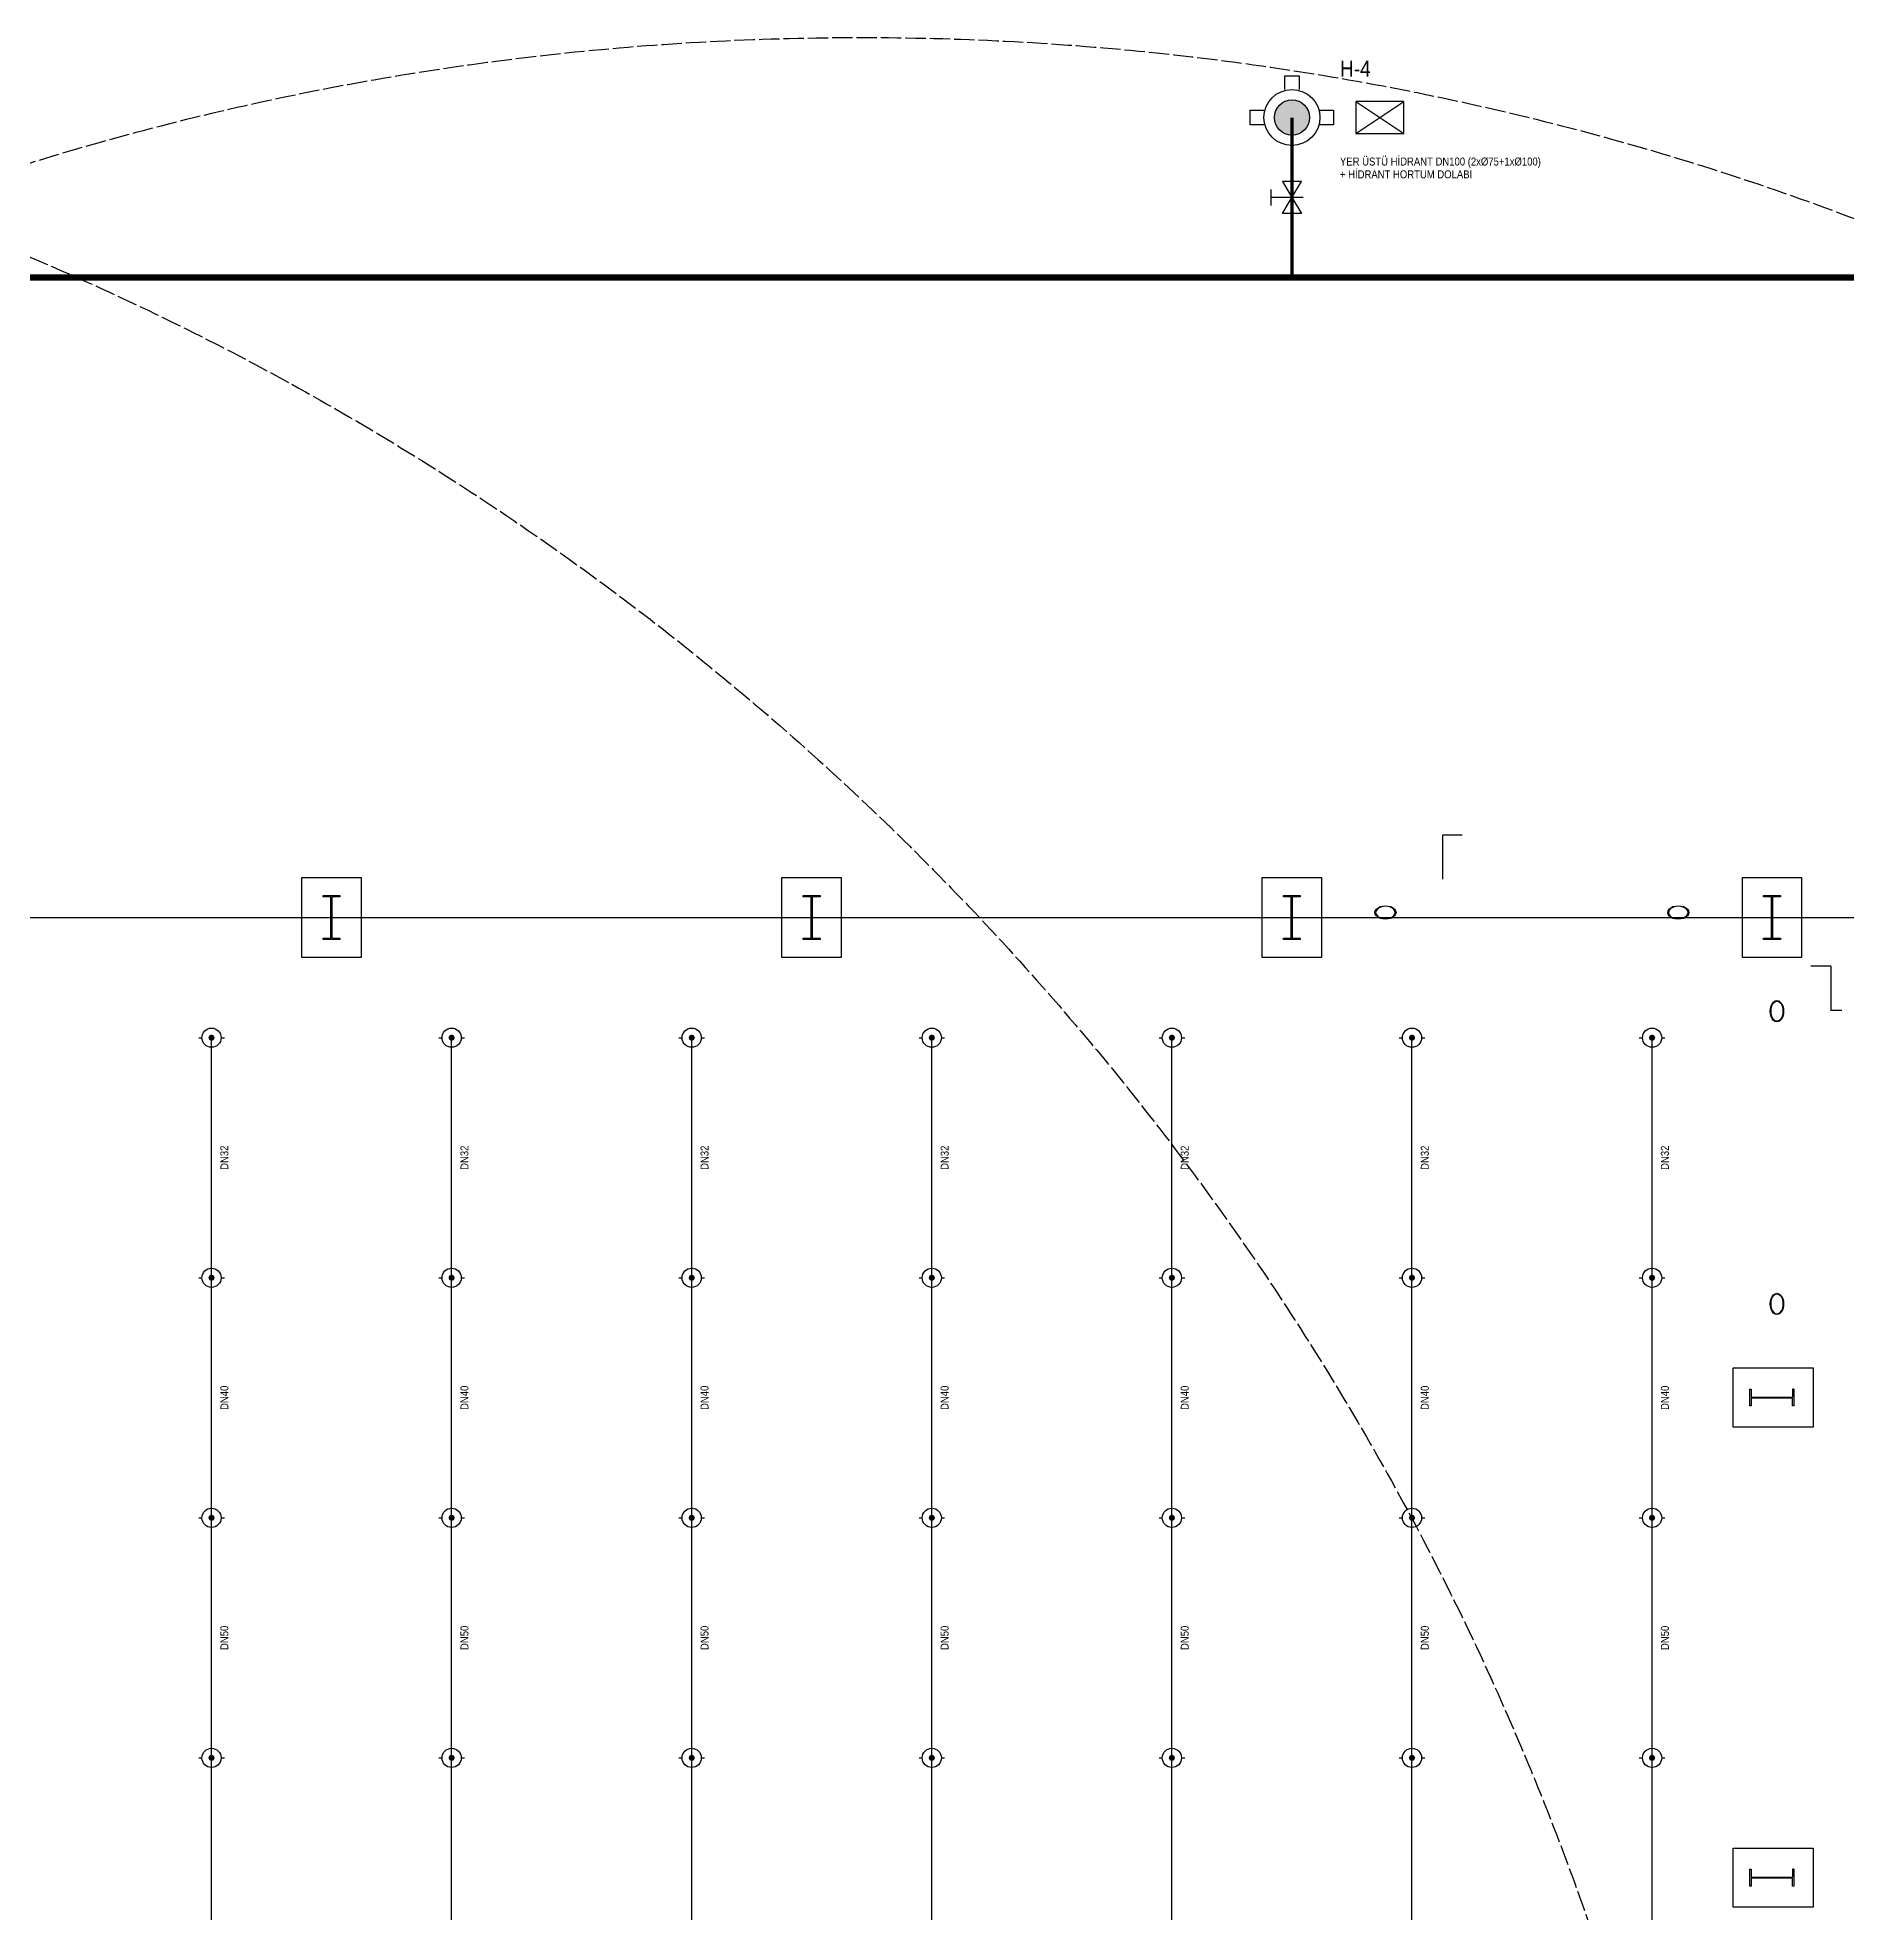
# Model space of a CAD drawing. Header units: centimetres. Extents: x 183171 to 202211, y -17274 to 19108.
# Drawn here: x 197642 to 199902, y 14213 to 16556 of the extents above; entities that cross this region are included whole.
import ezdxf
from ezdxf.enums import TextEntityAlignment as Align

# ---------------------------------------------------------------- set-up
doc = ezdxf.new("R2010")
doc.units = ezdxf.units.CM
doc.header["$LTSCALE"] = 20
doc.linetypes.add('DASHED', pattern=[1.524, 1.27, -0.254])
for name, color, linetype in [('ROTAS-MIMARI', 8, 'CONTINUOUS'), ('ROTAS-MIMARI-AKS', 8, 'CONTINUOUS'), ('ROTAS-MIMARI-KOLON', 8, 'CONTINUOUS'), ('ROTAS-YANGIN-BASLIK', 1, 'CONTINUOUS'), ('ROTAS-YANGIN-CAP', 2, 'CONTINUOUS'), ('ROTAS-YANGIN-DOLAP-ETKI', 9, 'DASHED'), ('ROTAS-YANGIN-HIDRANT', 4, 'CONTINUOUS'), ('ROTAS-YANGIN-HIDRANT-BORU', 4, 'DASHED'), ('ROTAS-YANGIN-SPR-BORU', 1, 'CONTINUOUS')]:
    doc.layers.add(name, color=color, linetype=linetype)
doc.styles.add('ROTAS', font='arial.ttf')

# ---------------------------------------------------------------- blocks, each defined once
blk = doc.blocks.new('ROTAS-SMB-SPR-DIK')
h = blk.add_hatch(color=256)
h.dxf.hatch_style = 1
h.paths.add_polyline_path([(4, 0), (2.8, 2.8), (0, 4), (-2.8, 2.8), (-4, 0), (-2.8, -2.8), (0, -4), (2.8, -2.8)])
for p, q in [((-16, 0), (-12, 0)), ((12, 0), (16, 0))]:
    blk.add_line(p, q)
blk.add_circle((0, 0), 12)
blk = doc.blocks.new('ROTAS-SMB-KELEBEK')
for p, q in [((-5, 13), (5, 13)), ((0, 7), (0, 13)), ((0, -7), (0, 7))]:
    blk.add_line(p, q)
for points in [[(-10, -6), (-10, 6), (0, 0)], [(10, -6), (10, 6), (0, 0)]]:
    blk.add_lwpolyline(points, close=True)
blk = doc.blocks.new('ROTAS-SMB-HIDRANT')
h = blk.add_hatch(color=256)
h.dxf.hatch_style = 1
h.paths.add_polyline_path([(22, 0), (19.1, 11), (11, 19.1), (0, 22), (-11, 19.1), (-19.1, 11), (-22, 0), (-19.1, -11), (-11, -19.1), (0, -22), (11, -19.1), (19.1, -11)])
for points in [[(-9, 35), (-9, 52), (9, 52), (9, 35)], [(-35, -9), (-52, -9), (-52, 9), (-35, 9)], [(35, 9), (52, 9), (52, -9), (35, -9)]]:
    blk.add_lwpolyline(points)
for radius in [35, 22]:
    blk.add_circle((0, 0), radius)
blk = doc.blocks.new('ROTAS-SMB-HORTUM-DOLABI')
for p, q in [((-30, -20), (30, 20)), ((-30, 20), (30, -20))]:
    blk.add_line(p, q)
blk.add_lwpolyline([(-30, -20), (30, -20), (30, 20), (-30, 20)], close=True)

msp = doc.modelspace()

# ---------------------------------------------------------------- linework, layer by layer
at = {"layer": 'ROTAS-MIMARI'}
for points in [[(199397.1, 15559.3), (199397.1, 15504.1)], [(199421.9, 15559.3), (199397.1, 15559.3)], [(198045.8, 15406.3), (197971.8, 15406.3), (197971.8, 15506.3), (198045.8, 15506.3), (198045.8, 15406.3)], [(198645.8, 15406.3), (198571.8, 15406.3), (198571.8, 15506.3), (198645.8, 15506.3), (198645.8, 15406.3)], [(199245.8, 15406.3), (199171.8, 15406.3), (199171.8, 15506.3), (199245.8, 15506.3), (199245.8, 15406.3)], [(199845.8, 15406.3), (199771.8, 15406.3), (199771.8, 15506.3), (199845.8, 15506.3), (199845.8, 15406.3)], [(199882.2, 15395.4), (199857.4, 15395.4)], [(199882.2, 15395.4), (199882.2, 15340.2)], [(199896.1, 15340.2), (199882.2, 15340.2)], [(199760.3, 14893.3), (199860.3, 14893.3), (199860.3, 14819.3), (199760.3, 14819.3), (199760.3, 14893.3)], [(199760.3, 14293.3), (199860.3, 14293.3), (199860.3, 14219.3), (199760.3, 14219.3), (199760.3, 14293.3)]]:
    msp.add_lwpolyline(points, dxfattribs=at)
at = {"layer": 'ROTAS-MIMARI-AKS'}
msp.add_lwpolyline([(184958.8, 15456.3), (200258.8, 15456.3)], dxfattribs=at)
at = {"layer": 'ROTAS-MIMARI-KOLON'}
for points in [[(197998.3, 15482), (197998.3, 15483.8)], [(197998.3, 15483.8), (198019.3, 15483.8)], [(198008.2, 15482), (197998.3, 15482)], [(198008.2, 15430.5), (198008.2, 15482)], [(198019.3, 15482), (198009.3, 15482)], [(198009.3, 15482), (198009.3, 15430.5)], [(198019.3, 15483.8), (198019.3, 15482)], [(198598.3, 15482), (198598.3, 15483.8)], [(198598.3, 15483.8), (198619.3, 15483.8)], [(198608.2, 15482), (198598.3, 15482)], [(198608.2, 15430.5), (198608.2, 15482)], [(198619.3, 15482), (198609.3, 15482)], [(198609.3, 15482), (198609.3, 15430.5)], [(198619.3, 15483.8), (198619.3, 15482)], [(199198.3, 15482), (199198.3, 15483.8)], [(199198.3, 15483.8), (199219.3, 15483.8)], [(199208.2, 15482), (199198.3, 15482)], [(199208.2, 15430.5), (199208.2, 15482)], [(199219.3, 15482), (199209.3, 15482)], [(199209.3, 15482), (199209.3, 15430.5)], [(199219.3, 15483.8), (199219.3, 15482)], [(199313.1, 15464.7), (199314.5, 15466.7)], [(199315.3, 15466.4), (199314.1, 15464.5)], [(199314.5, 15466.7), (199316.6, 15468.5)], [(199317.2, 15468), (199315.3, 15466.4)], [(199316.6, 15468.5), (199319.3, 15469.8)], [(199319.8, 15469.3), (199317.2, 15468)], [(199319.3, 15469.8), (199322.5, 15470.6)], [(199322.7, 15470.1), (199319.8, 15469.3)], [(199322.5, 15470.6), (199325.9, 15470.9)], [(199325.9, 15470.3), (199322.7, 15470.1)], [(199325.9, 15470.9), (199329.3, 15470.6)], [(199329.1, 15470.1), (199325.9, 15470.3)], [(199332, 15469.3), (199329.1, 15470.1)], [(199329.3, 15470.6), (199332.5, 15469.8)], [(199334.5, 15468), (199332, 15469.3)], [(199332.5, 15469.8), (199335.2, 15468.5)], [(199338.6, 15464.7), (199334.5, 15468.8)], [(199336.5, 15466.4), (199334.5, 15468)], [(199335.2, 15468.5), (199337.3, 15466.7)], [(199337.7, 15464.5), (199336.5, 15466.4)], [(199337.3, 15466.7), (199338.6, 15464.7)], [(199678.9, 15464.7), (199680.3, 15466.7)], [(199681.1, 15466.4), (199679.8, 15464.5)], [(199680.3, 15466.7), (199682.4, 15468.5)], [(199683, 15468), (199681.1, 15466.4)], [(199682.4, 15468.5), (199685.1, 15469.8)], [(199685.6, 15469.3), (199683, 15468)], [(199685.1, 15469.8), (199688.3, 15470.6)], [(199688.5, 15470.1), (199685.6, 15469.3)], [(199688.3, 15470.6), (199691.7, 15470.9)], [(199691.7, 15470.3), (199688.5, 15470.1)], [(199691.7, 15470.9), (199695.1, 15470.6)], [(199694.9, 15470.1), (199691.7, 15470.3)], [(199697.8, 15469.3), (199694.9, 15470.1)], [(199695.1, 15470.6), (199698.3, 15469.8)], [(199700.3, 15468), (199697.8, 15469.3)], [(199698.3, 15469.8), (199701, 15468.5)], [(199704.4, 15464.7), (199700.3, 15468.8)], [(199702.3, 15466.4), (199700.3, 15468)], [(199701, 15468.5), (199703.1, 15466.7)], [(199703.5, 15464.5), (199702.3, 15466.4)], [(199703.1, 15466.7), (199704.4, 15464.7)], [(199798.3, 15482), (199798.3, 15483.8)], [(199798.3, 15483.8), (199819.3, 15483.8)], [(199808.2, 15482), (199798.3, 15482)], [(199808.2, 15430.5), (199808.2, 15482)], [(199819.3, 15482), (199809.3, 15482)], [(199809.3, 15482), (199809.3, 15430.5)], [(199819.3, 15483.8), (199819.3, 15482)], [(199312.7, 15462.5), (199313.1, 15464.7)], [(199313.1, 15460.3), (199312.7, 15462.5)], [(199313.8, 15463.1), (199313, 15463.9)], [(199314.5, 15458.3), (199313.1, 15460.3)], [(199314.1, 15464.5), (199313.6, 15462.5)], [(199313.6, 15462.5), (199314.1, 15460.5)], [(199314.1, 15460.5), (199315.3, 15458.6)], [(199316.6, 15456.6), (199314.5, 15458.3)], [(199315.3, 15458.6), (199317.2, 15457)], [(199319.3, 15455.2), (199316.6, 15456.6)], [(199317.2, 15457), (199319.8, 15455.7)], [(199322.5, 15454.4), (199319.3, 15455.2)], [(199319.8, 15455.7), (199322.7, 15455)], [(199322.5, 15454.4), (199321.6, 15455.3)], [(199325.9, 15454.1), (199322.5, 15454.4)], [(199322.7, 15455), (199325.9, 15454.7)], [(199325.9, 15454.7), (199329.1, 15455)], [(199329.3, 15454.4), (199325.9, 15454.1)], [(199329.1, 15455), (199332, 15455.7)], [(199332.5, 15455.2), (199329.3, 15454.4)], [(199332, 15455.7), (199334.5, 15457)], [(199335.2, 15456.6), (199332.5, 15455.2)], [(199334.5, 15457), (199336.5, 15458.6)], [(199337.3, 15458.3), (199335.2, 15456.6)], [(199336.5, 15458.6), (199337.7, 15460.5)], [(199338.6, 15460.3), (199337.3, 15458.3)], [(199338.1, 15462.5), (199337.7, 15464.5)], [(199337.7, 15460.5), (199338.1, 15462.5)], [(199338.6, 15464.7), (199338.6, 15464.7)], [(199338.6, 15464.7), (199339.1, 15462.5)], [(199339.1, 15462.5), (199338.6, 15460.3)], [(199678.5, 15462.5), (199678.9, 15464.7)], [(199678.9, 15460.3), (199678.5, 15462.5)], [(199679.6, 15463.1), (199678.8, 15463.9)], [(199680.3, 15458.3), (199678.9, 15460.3)], [(199679.8, 15464.5), (199679.4, 15462.5)], [(199679.4, 15462.5), (199679.8, 15460.5)], [(199679.8, 15460.5), (199681.1, 15458.6)], [(199682.4, 15456.6), (199680.3, 15458.3)], [(199681.1, 15458.6), (199683, 15457)], [(199685.1, 15455.2), (199682.4, 15456.6)], [(199683, 15457), (199685.6, 15455.7)], [(199688.3, 15454.4), (199685.1, 15455.2)], [(199685.6, 15455.7), (199688.5, 15455)], [(199688.3, 15454.4), (199687.4, 15455.3)], [(199691.7, 15454.1), (199688.3, 15454.4)], [(199688.5, 15455), (199691.7, 15454.7)], [(199691.7, 15454.7), (199694.9, 15455)], [(199695.1, 15454.4), (199691.7, 15454.1)], [(199694.9, 15455), (199697.8, 15455.7)], [(199698.3, 15455.2), (199695.1, 15454.4)], [(199697.8, 15455.7), (199700.3, 15457)], [(199701, 15456.6), (199698.3, 15455.2)], [(199700.3, 15457), (199702.3, 15458.6)], [(199703.1, 15458.3), (199701, 15456.6)], [(199702.3, 15458.6), (199703.5, 15460.5)], [(199704.4, 15460.3), (199703.1, 15458.3)], [(199703.9, 15462.5), (199703.5, 15464.5)], [(199703.5, 15460.5), (199703.9, 15462.5)], [(199704.4, 15464.7), (199704.9, 15462.5)], [(199704.9, 15462.5), (199704.4, 15460.3)], [(197998.3, 15428.8), (197998.3, 15430.5)], [(197998.3, 15430.5), (198008.2, 15430.5)], [(198019.3, 15428.8), (197998.3, 15428.8)], [(198009.3, 15430.5), (198019.3, 15430.5)], [(198019.3, 15430.5), (198019.3, 15428.8)], [(198598.3, 15428.8), (198598.3, 15430.5)], [(198598.3, 15430.5), (198608.2, 15430.5)], [(198619.3, 15428.8), (198598.3, 15428.8)], [(198609.3, 15430.5), (198619.3, 15430.5)], [(198619.3, 15430.5), (198619.3, 15428.8)], [(199198.3, 15428.8), (199198.3, 15430.5)], [(199198.3, 15430.5), (199208.2, 15430.5)], [(199219.3, 15428.8), (199198.3, 15428.8)], [(199209.3, 15430.5), (199219.3, 15430.5)], [(199219.3, 15430.5), (199219.3, 15428.8)], [(199798.3, 15428.8), (199798.3, 15430.5)], [(199798.3, 15430.5), (199808.2, 15430.5)], [(199819.3, 15428.8), (199798.3, 15428.8)], [(199809.3, 15430.5), (199819.3, 15430.5)], [(199819.3, 15430.5), (199819.3, 15428.8)], [(199807.7, 15345.8), (199809.1, 15348.5)], [(199809.1, 15348.5), (199810.8, 15350.6)], [(199811.1, 15349.8), (199809.5, 15347.8)], [(199810.8, 15350.6), (199812.9, 15351.9)], [(199813, 15351), (199811.1, 15349.8)], [(199812.9, 15351.9), (199815, 15352.4)], [(199815, 15351.4), (199813, 15351)], [(199815, 15352.4), (199817.2, 15351.9)], [(199817.1, 15351), (199815, 15351.4)], [(199818.9, 15349.8), (199817.1, 15351)], [(199817.2, 15351.9), (199819.2, 15350.6)], [(199820.6, 15347.8), (199818.9, 15349.8)], [(199819.2, 15350.6), (199821, 15348.5)], [(199821, 15348.5), (199822.3, 15345.8)], [(199806.6, 15339.2), (199806.9, 15342.6)], [(199806.9, 15335.8), (199806.6, 15339.2)], [(199806.9, 15342.6), (199807.7, 15345.8)], [(199807.7, 15332.6), (199806.9, 15335.8)], [(199807.5, 15342.3), (199807.2, 15339.2)], [(199807.2, 15339.2), (199807.5, 15336)], [(199808.3, 15345.3), (199807.5, 15342.3)], [(199807.5, 15336), (199808.3, 15333)], [(199809.1, 15329.8), (199807.7, 15332.6)], [(199809.5, 15347.8), (199808.3, 15345.3)], [(199808.3, 15333), (199809.5, 15330.5)], [(199810.8, 15327.7), (199809.1, 15329.8)], [(199809.5, 15330.5), (199811.1, 15328.6)], [(199810.2, 15329.6), (199809.7, 15329.1)], [(199812.9, 15326.4), (199810.8, 15327.7)], [(199811.1, 15328.6), (199813, 15327.3)], [(199815, 15326), (199812.9, 15326.4)], [(199813, 15327.3), (199815, 15326.9)], [(199815, 15326.9), (199817.1, 15327.3)], [(199817.2, 15326.4), (199815, 15326)], [(199817.1, 15327.3), (199818.9, 15328.6)], [(199819.2, 15327.7), (199817.2, 15326.4)], [(199818.9, 15328.6), (199820.6, 15330.5)], [(199821, 15329.8), (199819.2, 15327.7)], [(199821.8, 15345.3), (199820.6, 15347.8)], [(199820.6, 15330.5), (199821.8, 15333)], [(199822.3, 15332.6), (199821, 15329.8)], [(199822.6, 15342.3), (199821.8, 15345.3)], [(199821.8, 15333), (199822.6, 15336)], [(199822.3, 15345.8), (199823.2, 15342.6)], [(199823.2, 15335.8), (199822.3, 15332.6)], [(199823.2, 15342.6), (199822.6, 15342)], [(199822.8, 15339.2), (199822.6, 15342.3)], [(199822.6, 15336), (199822.8, 15339.2)], [(199823.2, 15342.6), (199823.4, 15339.2)], [(199823.4, 15339.2), (199823.2, 15335.8)], [(199806.6, 14973.4), (199806.9, 14976.8)], [(199806.9, 14970), (199806.6, 14973.4)], [(199806.9, 14976.8), (199807.7, 14980)], [(199807.5, 14976.5), (199807.2, 14973.4)], [(199807.2, 14973.4), (199807.5, 14970.2)], [(199808.3, 14979.5), (199807.5, 14976.5)], [(199807.7, 14980), (199809.1, 14982.7)], [(199809.5, 14982), (199808.3, 14979.5)], [(199809.1, 14982.7), (199810.8, 14984.8)], [(199811.1, 14984), (199809.5, 14982)], [(199810.8, 14984.8), (199812.9, 14986.1)], [(199813, 14985.2), (199811.1, 14984)], [(199812.9, 14986.1), (199815, 14986.6)], [(199815, 14985.6), (199813, 14985.2)], [(199815, 14986.6), (199817.2, 14986.1)], [(199817.1, 14985.2), (199815, 14985.6)], [(199818.9, 14984), (199817.1, 14985.2)], [(199817.2, 14986.1), (199819.2, 14984.8)], [(199820.6, 14982), (199818.9, 14984)], [(199819.2, 14984.8), (199821, 14982.7)], [(199821.8, 14979.5), (199820.6, 14982)], [(199821, 14982.7), (199822.3, 14980)], [(199822.6, 14976.5), (199821.8, 14979.5)], [(199822.3, 14980), (199823.2, 14976.8)], [(199823.2, 14976.8), (199822.6, 14976.2)], [(199822.8, 14973.4), (199822.6, 14976.5)], [(199822.6, 14970.2), (199822.8, 14973.4)], [(199823.2, 14976.8), (199823.4, 14973.4)], [(199823.4, 14973.4), (199823.2, 14970)], [(199807.7, 14966.8), (199806.9, 14970)], [(199807.5, 14970.2), (199808.3, 14967.2)], [(199809.1, 14964), (199807.7, 14966.8)], [(199808.3, 14967.2), (199809.5, 14964.7)], [(199810.8, 14961.9), (199809.1, 14964)], [(199809.5, 14964.7), (199811.1, 14962.8)], [(199810.2, 14963.8), (199809.7, 14963.3)], [(199812.9, 14960.6), (199810.8, 14961.9)], [(199811.1, 14962.8), (199813, 14961.5)], [(199815, 14960.2), (199812.9, 14960.6)], [(199813, 14961.5), (199815, 14961.1)], [(199815, 14961.1), (199817.1, 14961.5)], [(199817.2, 14960.6), (199815, 14960.2)], [(199817.1, 14961.5), (199818.9, 14962.8)], [(199819.2, 14961.9), (199817.2, 14960.6)], [(199818.9, 14962.8), (199820.6, 14964.7)], [(199821, 14964), (199819.2, 14961.9)], [(199820.6, 14964.7), (199821.8, 14967.2)], [(199822.3, 14966.8), (199821, 14964)], [(199821.8, 14967.2), (199822.6, 14970.2)], [(199823.2, 14970), (199822.3, 14966.8)], [(199781.3, 14845.8), (199781.3, 14866.8)], [(199781.3, 14866.8), (199783, 14866.8)], [(199783, 14866.8), (199783, 14856.8)], [(199783, 14856.8), (199834.6, 14856.8)], [(199836.3, 14866.8), (199834.6, 14866.8)], [(199834.6, 14866.8), (199834.6, 14856.8)], [(199836.3, 14866.8), (199836.3, 14845.8)], [(199783, 14845.8), (199781.3, 14845.8)], [(199834.6, 14855.7), (199783, 14855.7)], [(199783, 14855.7), (199783, 14845.8)], [(199834.6, 14845.8), (199834.6, 14855.7)], [(199836.3, 14845.8), (199834.6, 14845.8)], [(199781.3, 14245.8), (199781.3, 14266.8)], [(199781.3, 14266.8), (199783, 14266.8)], [(199783, 14266.8), (199783, 14256.8)], [(199783, 14256.8), (199834.6, 14256.8)], [(199834.6, 14255.7), (199783, 14255.7)], [(199783, 14255.7), (199783, 14245.8)], [(199836.3, 14266.8), (199834.6, 14266.8)], [(199834.6, 14266.8), (199834.6, 14256.8)], [(199834.6, 14245.8), (199834.6, 14255.7)], [(199836.3, 14266.8), (199836.3, 14245.8)], [(199783, 14245.8), (199781.3, 14245.8)], [(199836.3, 14245.8), (199834.6, 14245.8)]]:
    msp.add_lwpolyline(points, dxfattribs=at)
at = {"layer": 'ROTAS-YANGIN-DOLAP-ETKI'}
for centre in [(196271, 13056), (198671, 13056)]:
    msp.add_circle(centre, 3500, dxfattribs=at)
at = {"layer": 'ROTAS-YANGIN-HIDRANT-BORU', "const_width": 4}
msp.add_lwpolyline([(199209, 16256), (199209, 16456)], dxfattribs=at)
at = {"layer": 'ROTAS-YANGIN-HIDRANT-BORU', "const_width": 8}
msp.add_lwpolyline([(184609, 7456), (200609, 7456), (200609, 16256), (184609, 16256)], close=True, dxfattribs=at)
at = {"layer": 'ROTAS-YANGIN-SPR-BORU'}
for p, q in [((197859, 15006), (197859, 15306)), ((198159, 15006), (198159, 15306)), ((198459, 15006), (198459, 15306)), ((198759, 15006), (198759, 15306)), ((199059, 15006), (199059, 15306)), ((199359, 15006), (199359, 15306)), ((199659, 15006), (199659, 15306)), ((197859, 14706), (197859, 15006)), ((198159, 14706), (198159, 15006)), ((198459, 14706), (198459, 15006)), ((198759, 14706), (198759, 15006)), ((199059, 14706), (199059, 15006)), ((199359, 14706), (199359, 15006)), ((199659, 14706), (199659, 15006)), ((197859, 14406), (197859, 14706)), ((198159, 14406), (198159, 14706)), ((198459, 14406), (198459, 14706)), ((198759, 14406), (198759, 14706)), ((199059, 14406), (199059, 14706)), ((199359, 14406), (199359, 14706)), ((199659, 14406), (199659, 14706)), ((197859, 14106), (197859, 14406)), ((198159, 14106), (198159, 14406)), ((198459, 14106), (198459, 14406)), ((198759, 14106), (198759, 14406)), ((199059, 14106), (199059, 14406)), ((199359, 14106), (199359, 14406)), ((199659, 14106), (199659, 14406))]:
    msp.add_line(p, q, dxfattribs=at)

# ---------------------------------------------------------------- block references
at = {"layer": 'ROTAS-YANGIN-BASLIK'}
for p in [(197859, 15306), (198159, 15306), (198459, 15306), (198759, 15306), (199059, 15306), (199359, 15306), (199659, 15306), (197859, 15006), (198159, 15006), (198459, 15006), (198759, 15006), (199059, 15006), (199359, 15006), (199659, 15006), (197859, 14706), (198159, 14706), (198459, 14706), (198759, 14706), (199059, 14706), (199359, 14706), (199659, 14706), (197859, 14406), (198159, 14406), (198459, 14406), (198759, 14406), (199059, 14406), (199359, 14406), (199659, 14406)]:
    msp.add_blockref('ROTAS-SMB-SPR-DIK', p, dxfattribs=at)
at = {"layer": 'ROTAS-YANGIN-HIDRANT'}
for name, p in [('ROTAS-SMB-HIDRANT', (199209, 16456)), ('ROTAS-SMB-HORTUM-DOLABI', (199319, 16456))]:
    msp.add_blockref(name, p, dxfattribs=at)
at = {"layer": 'ROTAS-YANGIN-HIDRANT', "xscale": 2, "yscale": 2, "rotation": 90}
msp.add_blockref('ROTAS-SMB-KELEBEK', (199209, 16356), dxfattribs=at)

# ---------------------------------------------------------------- texts
at = {"layer": 'ROTAS-YANGIN-CAP', "style": 'ROTAS', "width": 0.85}
for s, p in [('DN32', (197875, 15156)), ('DN32', (198175, 15156)), ('DN32', (198475, 15156)), ('DN32', (198775, 15156)), ('DN32', (199075, 15156)), ('DN32', (199375, 15156)), ('DN32', (199675, 15156)), ('DN40', (197875, 14856)), ('DN40', (198175, 14856)), ('DN40', (198475, 14856)), ('DN40', (198775, 14856)), ('DN40', (199075, 14856)), ('DN40', (199375, 14856)), ('DN40', (199675, 14856)), ('DN50', (197875, 14556)), ('DN50', (198175, 14556)), ('DN50', (198475, 14556)), ('DN50', (198775, 14556)), ('DN50', (199075, 14556)), ('DN50', (199375, 14556)), ('DN50', (199675, 14556))]:
    msp.add_text(s, height=10, rotation=90, dxfattribs=at).set_placement(p, align=Align.MIDDLE_CENTER)
at = {"layer": 'ROTAS-YANGIN-HIDRANT', "style": 'ROTAS', "width": 0.85}
msp.add_text('H-4', height=20, dxfattribs=at).set_placement((199269, 16501), align=Align.BOTTOM_LEFT)
for s, p in [('YER ÜSTÜ HİDRANT DN100 (2xØ75+1xØ100)', (199269, 16406)), ('+ HİDRANT HORTUM DOLABI', (199269, 16390))]:
    msp.add_text(s, height=10, dxfattribs=at).set_placement(p, align=Align.TOP_LEFT)

doc.saveas('drawing.dxf')
